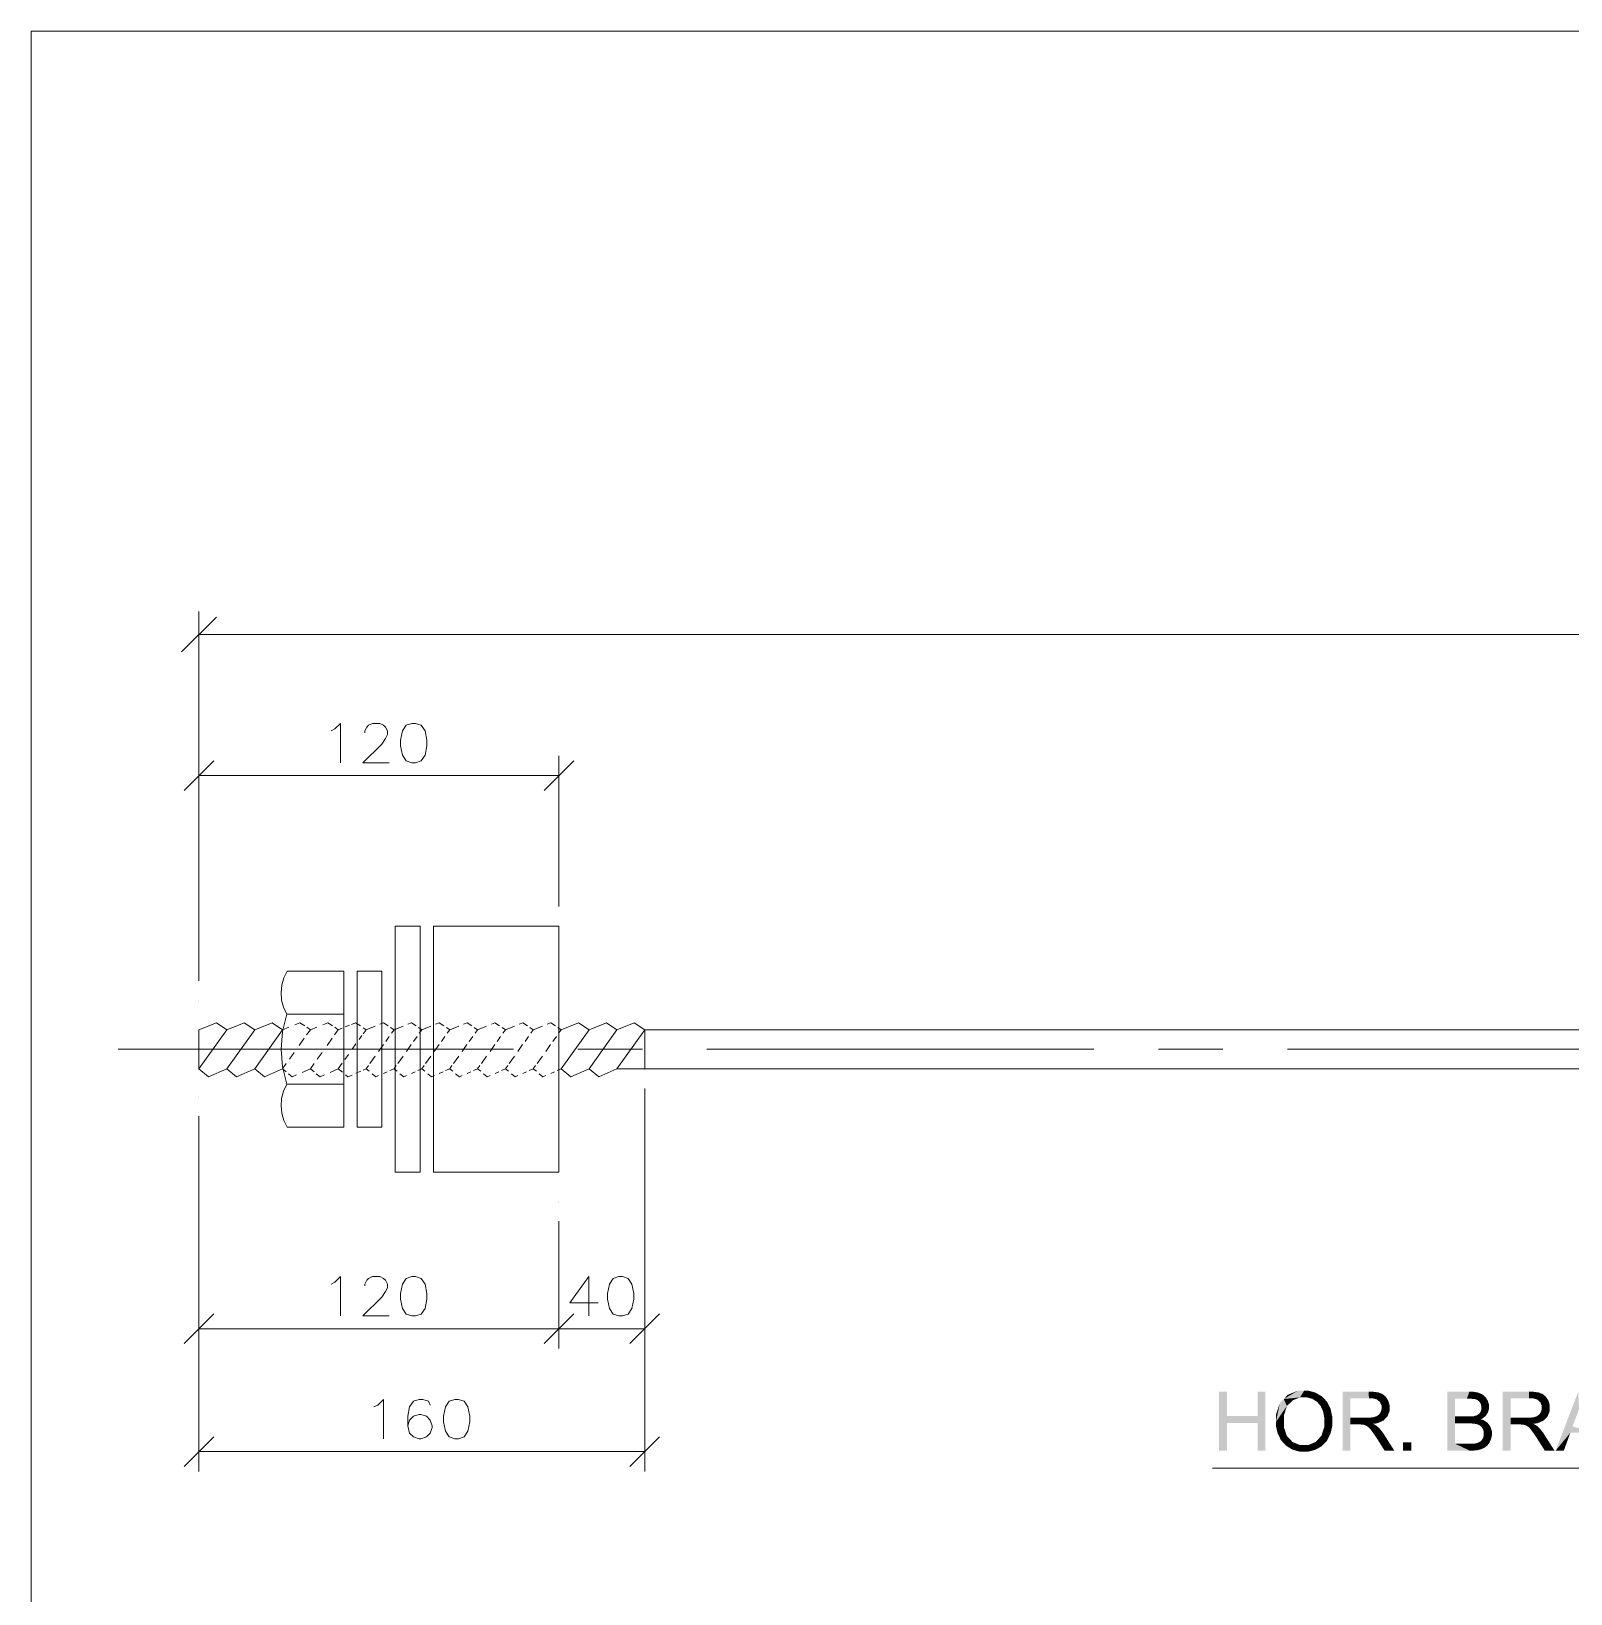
# Model space of a CAD drawing. Header units: millimetres. Extents: x 2 to 579, y 1 to 405.
# Drawn here: x 184.2 to 243.9, y 139.3 to 199.8 of the extents above; entities that cross this region are included whole.
import ezdxf

# ---------------------------------------------------------------- set-up
doc = ezdxf.new("R2010")
doc.units = ezdxf.units.MM
doc.linetypes.add('XKITLINE00', pattern=[0])
doc.layers.add('GraphicObject', color=6, linetype='Continuous', lineweight=0)
doc.layers.add('LinkedObject', color=7, linetype='Continuous', lineweight=0)

# ---------------------------------------------------------------- blocks, each defined once
blk = doc.blocks.new('*A3')
at = {"layer": 'GraphicObject', "color": 3, "linetype": 'XKITLINE00', "lineweight": 0}
for p, q in [((318.775, 199.844), (184.216, 199.844)), ((184.216, 199.844), (184.216, 60.892))]:
    blk.add_line(p, q, dxfattribs=at)
blk = doc.blocks.new('*A4')
at = {"layer": 'LinkedObject'}
for points in [[(230.558, 146.165), (230.256, 144.818), (230.256, 147.105)], [(230.558, 146.165), (230.256, 147.105), (230.558, 147.105)], [(232.049, 147.105), (231.748, 146.165), (231.748, 147.105)], [(231.748, 145.895), (231.748, 146.165), (232.049, 147.105)], [(231.748, 145.895), (232.049, 147.105), (232.049, 144.818)], [(232.764, 146.822), (232.459, 145.931), (232.612, 146.661)], [(232.886, 146.552), (232.459, 145.931), (232.764, 146.822)], [(232.612, 146.661), (232.459, 145.931), (232.459, 146.215)], [(233.312, 147.144), (232.764, 146.822), (232.917, 146.983)], [(233.554, 147.144), (232.764, 146.822), (233.312, 147.144)], [(233.394, 146.883), (232.764, 146.822), (233.554, 147.144)], [(233.118, 146.773), (232.764, 146.822), (233.394, 146.883)], [(232.764, 146.822), (233.118, 146.773), (233.002, 146.662)], [(232.886, 146.552), (232.764, 146.822), (233.002, 146.662)], [(233.394, 146.883), (233.554, 147.144), (233.555, 146.883)], [(233.554, 147.144), (233.668, 146.883), (233.555, 146.883)], [(233.997, 147.068), (233.554, 147.144), (233.712, 147.144)], [(234.124, 146.992), (233.554, 147.144), (233.997, 147.068)], [(233.872, 146.826), (233.554, 147.144), (234.124, 146.992)], [(233.668, 146.883), (233.554, 147.144), (233.872, 146.826)], [(233.872, 146.826), (234.124, 146.992), (233.963, 146.768)], [(234.124, 146.992), (234.054, 146.711), (233.963, 146.768)], [(234.054, 146.711), (234.124, 146.992), (234.192, 146.55)], [(234.445, 146.706), (234.124, 146.992), (234.251, 146.917)], [(234.512, 146.571), (234.124, 146.992), (234.445, 146.706)], [(234.192, 146.55), (234.124, 146.992), (234.512, 146.571)], [(235.343, 146.096), (235.041, 144.818), (235.041, 147.105)], [(235.041, 147.105), (235.343, 146.853), (235.343, 146.096)], [(236.065, 146.853), (235.041, 147.105), (236.053, 147.105)], [(235.343, 146.853), (235.041, 147.105), (236.065, 146.853)], [(236.053, 147.105), (236.192, 146.853), (236.065, 146.853)], [(236.437, 147.074), (236.053, 147.105), (236.205, 147.105)], [(236.517, 147.043), (236.053, 147.105), (236.437, 147.074)], [(236.378, 146.801), (236.053, 147.105), (236.517, 147.043)], [(236.192, 146.853), (236.053, 147.105), (236.378, 146.801)], [(236.517, 147.043), (236.437, 146.748), (236.378, 146.801)], [(236.596, 147.012), (236.437, 146.748), (236.517, 147.043)], [(236.437, 146.748), (236.596, 147.012), (236.496, 146.696)], [(236.496, 146.696), (236.596, 147.012), (236.771, 146.825)], [(236.771, 146.825), (236.555, 146.563), (236.496, 146.696)], [(236.818, 146.747), (236.555, 146.563), (236.771, 146.825)], [(236.866, 146.575), (236.555, 146.563), (236.818, 146.747)], [(236.771, 146.825), (236.596, 147.012), (236.723, 146.903)], [(239.102, 147.105), (239.404, 145.874), (239.102, 144.818)], [(239.404, 146.144), (239.404, 145.874), (239.102, 147.105)], [(239.102, 147.105), (239.404, 146.835), (239.404, 146.144)], [(239.862, 146.835), (239.102, 147.105), (239.961, 147.105)], [(239.404, 146.835), (239.102, 147.105), (239.862, 146.835)], [(239.862, 146.835), (239.961, 147.105), (239.986, 146.835)], [(239.961, 147.105), (240.16, 146.819), (239.986, 146.835)], [(240.092, 147.105), (240.16, 146.819), (239.961, 147.105)], [(240.302, 147.07), (240.16, 146.819), (240.092, 147.105)], [(240.16, 146.819), (240.302, 147.07), (240.211, 146.803)], [(240.211, 146.803), (240.302, 147.07), (240.262, 146.787)], [(240.262, 146.787), (240.302, 147.07), (240.381, 147.035)], [(240.381, 147.035), (240.34, 146.728), (240.262, 146.787)], [(240.461, 147), (240.34, 146.728), (240.381, 147.035)], [(240.585, 146.894), (240.34, 146.728), (240.461, 147)], [(240.63, 146.821), (240.34, 146.728), (240.585, 146.894)], [(240.34, 146.728), (240.63, 146.821), (240.367, 146.684)], [(240.63, 146.821), (240.395, 146.641), (240.367, 146.684)], [(240.395, 146.641), (240.63, 146.821), (240.422, 146.541)], [(240.422, 146.541), (240.63, 146.821), (240.719, 146.52)], [(240.719, 146.598), (240.63, 146.821), (240.674, 146.749)], [(240.719, 146.52), (240.63, 146.821), (240.719, 146.598)], [(241.552, 146.096), (241.25, 144.818), (241.25, 147.105)], [(241.25, 147.105), (241.552, 146.853), (241.552, 146.096)], [(242.274, 146.853), (241.25, 147.105), (242.262, 147.105)], [(241.552, 146.853), (241.25, 147.105), (242.274, 146.853)], [(242.262, 147.105), (242.401, 146.853), (242.274, 146.853)], [(242.647, 147.074), (242.262, 147.105), (242.414, 147.105)], [(242.726, 147.043), (242.262, 147.105), (242.647, 147.074)], [(242.587, 146.801), (242.262, 147.105), (242.726, 147.043)], [(242.401, 146.853), (242.262, 147.105), (242.587, 146.801)], [(242.726, 147.043), (242.646, 146.748), (242.587, 146.801)], [(242.805, 147.012), (242.646, 146.748), (242.726, 147.043)], [(242.646, 146.748), (242.805, 147.012), (242.705, 146.696)], [(242.705, 146.696), (242.805, 147.012), (242.98, 146.825)], [(242.98, 146.825), (242.764, 146.563), (242.705, 146.696)], [(243.027, 146.747), (242.764, 146.563), (242.98, 146.825)], [(243.075, 146.575), (242.764, 146.563), (243.027, 146.747)], [(242.98, 146.825), (242.805, 147.012), (242.932, 146.903)], [(244.178, 147.105), (244.208, 146.427), (243.3, 144.818)], [(230.558, 145.895), (230.256, 144.818), (230.558, 146.165)], [(230.558, 146.165), (231.748, 145.895), (230.558, 145.895)], [(231.748, 146.165), (231.748, 145.895), (230.558, 146.165)], [(232.77, 146.184), (232.459, 145.931), (232.886, 146.552)], [(232.459, 145.931), (232.77, 146.184), (232.77, 145.926)], [(234.192, 146.55), (234.512, 146.571), (234.24, 146.446)], [(234.512, 146.571), (234.287, 146.342), (234.24, 146.446)], [(234.287, 146.342), (234.512, 146.571), (234.334, 146.098)], [(234.334, 146.098), (234.512, 146.571), (234.645, 146.129)], [(234.334, 145.958), (234.645, 146.129), (234.645, 145.957)], [(234.334, 146.098), (234.645, 146.129), (234.334, 145.958)], [(234.645, 146.129), (234.512, 146.571), (234.578, 146.435)], [(235.343, 146.096), (235.343, 145.833), (235.041, 144.818)], [(235.693, 145.833), (235.343, 146.096), (235.992, 146.096)], [(235.343, 145.833), (235.343, 146.096), (235.693, 145.833)], [(235.693, 145.833), (235.992, 146.096), (235.751, 145.833)], [(235.751, 145.833), (235.992, 146.096), (235.836, 145.828)], [(235.836, 145.828), (235.992, 146.096), (235.861, 145.822)], [(235.861, 145.822), (235.992, 146.096), (235.896, 145.814)], [(235.896, 145.814), (235.992, 146.096), (235.965, 145.783)], [(235.965, 145.783), (235.992, 146.096), (236.096, 146.096)], [(235.965, 145.783), (236.096, 146.096), (235.999, 145.761)], [(236.096, 146.096), (236.223, 145.858), (235.999, 145.761)], [(236.258, 146.118), (236.223, 145.858), (236.096, 146.096)], [(236.223, 145.858), (236.258, 146.118), (236.387, 145.881)], [(236.316, 146.139), (236.708, 146.07), (236.258, 146.118)], [(236.63, 145.987), (236.258, 146.118), (236.708, 146.07)], [(236.387, 145.881), (236.258, 146.118), (236.63, 145.987)], [(236.375, 146.16), (236.708, 146.07), (236.316, 146.139)], [(236.708, 146.07), (236.375, 146.16), (236.464, 146.229)], [(236.494, 146.276), (236.708, 146.07), (236.464, 146.229)], [(236.524, 146.324), (236.708, 146.07), (236.494, 146.276)], [(236.524, 146.324), (236.866, 146.481), (236.708, 146.07)], [(236.555, 146.426), (236.866, 146.481), (236.524, 146.324)], [(236.866, 146.481), (236.555, 146.563), (236.866, 146.575)], [(236.555, 146.563), (236.866, 146.481), (236.555, 146.482)], [(236.866, 146.481), (236.555, 146.426), (236.555, 146.482)], [(236.708, 146.07), (236.866, 146.481), (236.787, 146.154)], [(236.787, 146.154), (236.866, 146.481), (236.866, 146.359)], [(239.934, 145.874), (239.404, 146.144), (239.9, 146.144)], [(239.404, 145.874), (239.404, 146.144), (239.934, 145.874)], [(240.044, 145.874), (239.9, 146.144), (240.001, 146.144)], [(239.934, 145.874), (239.9, 146.144), (240.044, 145.874)], [(240.145, 146.157), (240.4, 146.034), (240.001, 146.144)], [(240.001, 146.144), (240.4, 146.034), (240.044, 145.874)], [(240.044, 145.874), (240.4, 146.034), (240.211, 145.855)], [(240.189, 146.171), (240.48, 146.074), (240.145, 146.157)], [(240.4, 146.034), (240.145, 146.157), (240.48, 146.074)], [(240.247, 146.188), (240.48, 146.074), (240.189, 146.171)], [(240.4, 146.034), (240.27, 145.836), (240.211, 145.855)], [(240.334, 146.245), (240.48, 146.074), (240.247, 146.188)], [(240.27, 145.836), (240.4, 146.034), (240.328, 145.817)], [(240.328, 145.817), (240.4, 146.034), (240.419, 145.751)], [(240.64, 146.243), (240.334, 146.245), (240.393, 146.324)], [(240.6, 146.179), (240.334, 146.245), (240.64, 146.243)], [(240.48, 146.074), (240.334, 146.245), (240.6, 146.179)], [(240.393, 146.324), (240.719, 146.52), (240.64, 146.243)], [(240.422, 146.424), (240.719, 146.52), (240.393, 146.324)], [(240.662, 145.9), (240.4, 146.034), (240.503, 146.004)], [(240.419, 145.751), (240.4, 146.034), (240.662, 145.9)], [(240.719, 146.52), (240.422, 146.484), (240.422, 146.541)], [(240.422, 146.484), (240.719, 146.52), (240.422, 146.424)], [(240.64, 146.243), (240.719, 146.52), (240.68, 146.308)], [(240.68, 146.308), (240.719, 146.52), (240.719, 146.446)], [(241.552, 146.096), (241.552, 145.833), (241.25, 144.818)], [(241.902, 145.833), (241.552, 146.096), (242.201, 146.096)], [(241.552, 145.833), (241.552, 146.096), (241.902, 145.833)], [(241.902, 145.833), (242.201, 146.096), (241.961, 145.833)], [(241.961, 145.833), (242.201, 146.096), (242.045, 145.828)], [(242.045, 145.828), (242.201, 146.096), (242.07, 145.822)], [(242.07, 145.822), (242.201, 146.096), (242.105, 145.814)], [(242.105, 145.814), (242.201, 146.096), (242.174, 145.783)], [(242.174, 145.783), (242.201, 146.096), (242.305, 146.096)], [(242.174, 145.783), (242.305, 146.096), (242.208, 145.761)], [(242.305, 146.096), (242.432, 145.858), (242.208, 145.761)], [(242.467, 146.118), (242.432, 145.858), (242.305, 146.096)], [(242.432, 145.858), (242.467, 146.118), (242.596, 145.881)], [(242.525, 146.139), (242.918, 146.07), (242.467, 146.118)], [(242.839, 145.987), (242.467, 146.118), (242.918, 146.07)], [(242.596, 145.881), (242.467, 146.118), (242.839, 145.987)], [(242.584, 146.16), (242.918, 146.07), (242.525, 146.139)], [(242.918, 146.07), (242.584, 146.16), (242.673, 146.229)], [(242.703, 146.276), (242.918, 146.07), (242.673, 146.229)], [(242.733, 146.324), (242.918, 146.07), (242.703, 146.276)], [(242.733, 146.324), (243.075, 146.481), (242.918, 146.07)], [(242.764, 146.426), (243.075, 146.481), (242.733, 146.324)], [(243.075, 146.481), (242.764, 146.563), (243.075, 146.575)], [(242.764, 146.563), (243.075, 146.481), (242.764, 146.482)], [(243.075, 146.481), (242.764, 146.426), (242.764, 146.482)], [(242.918, 146.07), (243.075, 146.481), (242.996, 146.154)], [(242.996, 146.154), (243.075, 146.481), (243.075, 146.359)], [(243.3, 144.818), (244.208, 146.427), (243.956, 145.758)], [(230.256, 144.818), (230.558, 145.895), (230.558, 144.818)], [(231.748, 145.895), (232.049, 144.818), (231.748, 144.818)], [(232.459, 145.931), (232.77, 145.719), (232.459, 145.78)], [(232.77, 145.719), (232.459, 145.931), (232.77, 145.926)], [(232.459, 145.78), (232.77, 145.719), (232.524, 145.495)], [(232.524, 145.495), (232.77, 145.719), (232.59, 145.36)], [(232.59, 145.36), (232.77, 145.719), (232.881, 145.394)], [(232.881, 145.394), (232.848, 145.013), (232.59, 145.36)], [(232.992, 145.275), (232.848, 145.013), (232.881, 145.394)], [(234.505, 145.335), (234.113, 145.277), (234.224, 145.397)], [(234.224, 145.397), (234.645, 145.957), (234.505, 145.335)], [(234.334, 145.738), (234.645, 145.957), (234.224, 145.397)], [(234.645, 145.957), (234.334, 145.738), (234.334, 145.958)], [(234.505, 145.335), (234.645, 145.957), (234.575, 145.472)], [(234.575, 145.472), (234.645, 145.957), (234.645, 145.783)], [(235.041, 144.818), (235.343, 145.833), (235.343, 144.818)], [(235.999, 145.761), (236.223, 145.858), (236.033, 145.74)], [(236.223, 145.858), (236.11, 145.663), (236.033, 145.74)], [(236.283, 145.829), (236.11, 145.663), (236.223, 145.858)], [(236.11, 145.663), (236.283, 145.829), (236.152, 145.609)], [(236.152, 145.609), (236.283, 145.829), (236.195, 145.554)], [(236.195, 145.554), (236.283, 145.829), (236.405, 145.744)], [(236.405, 145.744), (236.304, 145.396), (236.195, 145.554)], [(236.405, 145.744), (236.283, 145.829), (236.374, 145.772)], [(236.471, 145.684), (236.304, 145.396), (236.405, 145.744)], [(236.596, 145.531), (236.304, 145.396), (236.471, 145.684)], [(236.304, 145.396), (236.596, 145.531), (236.371, 145.294)], [(236.371, 145.294), (236.596, 145.531), (236.655, 145.44)], [(236.371, 145.294), (236.655, 145.44), (236.673, 144.818)], [(236.673, 144.818), (236.655, 145.44), (237.05, 144.818)], [(239.102, 144.818), (239.404, 145.874), (239.404, 145.088)], [(240.419, 145.751), (240.662, 145.9), (240.452, 145.703)], [(240.452, 145.703), (240.662, 145.9), (240.485, 145.656)], [(240.485, 145.656), (240.662, 145.9), (240.718, 145.827)], [(240.718, 145.827), (240.518, 145.545), (240.485, 145.656)], [(240.495, 145.33), (240.829, 145.481), (240.761, 145.182)], [(240.518, 145.426), (240.829, 145.481), (240.495, 145.33)], [(240.773, 145.754), (240.518, 145.545), (240.718, 145.827)], [(240.829, 145.58), (240.518, 145.545), (240.773, 145.754)], [(240.829, 145.481), (240.518, 145.545), (240.829, 145.58)], [(240.518, 145.545), (240.829, 145.481), (240.518, 145.481)], [(240.829, 145.481), (240.518, 145.426), (240.518, 145.481)], [(240.761, 145.182), (240.829, 145.481), (240.795, 145.251)], [(240.795, 145.251), (240.829, 145.481), (240.829, 145.4)], [(241.25, 144.818), (241.552, 145.833), (241.552, 144.818)], [(242.208, 145.761), (242.432, 145.858), (242.242, 145.74)], [(242.432, 145.858), (242.319, 145.663), (242.242, 145.74)], [(242.492, 145.829), (242.319, 145.663), (242.432, 145.858)], [(242.319, 145.663), (242.492, 145.829), (242.362, 145.609)], [(242.362, 145.609), (242.492, 145.829), (242.404, 145.554)], [(242.404, 145.554), (242.492, 145.829), (242.614, 145.744)], [(242.614, 145.744), (242.513, 145.396), (242.404, 145.554)], [(242.614, 145.744), (242.492, 145.829), (242.583, 145.772)], [(242.68, 145.684), (242.513, 145.396), (242.614, 145.744)], [(242.805, 145.531), (242.513, 145.396), (242.68, 145.684)], [(242.513, 145.396), (242.805, 145.531), (242.58, 145.294)], [(242.58, 145.294), (242.805, 145.531), (242.864, 145.44)], [(242.58, 145.294), (242.864, 145.44), (242.882, 144.818)], [(242.882, 144.818), (242.864, 145.44), (243.26, 144.818)], [(243.87, 145.511), (243.3, 144.818), (243.956, 145.758)], [(243.3, 144.818), (243.87, 145.511), (243.619, 144.818)], [(243.956, 145.758), (244.827, 145.511), (243.87, 145.511)], [(232.59, 145.36), (232.848, 145.013), (232.655, 145.225)], [(232.848, 145.013), (232.992, 145.275), (232.975, 144.935)], [(232.975, 144.935), (232.992, 145.275), (233.104, 145.156)], [(233.104, 145.156), (233.552, 144.779), (232.975, 144.935)], [(232.975, 144.935), (233.552, 144.779), (233.102, 144.857)], [(233.102, 144.857), (233.552, 144.779), (233.391, 144.779)], [(233.383, 145.037), (233.552, 144.779), (233.104, 145.156)], [(233.552, 144.779), (233.383, 145.037), (233.55, 145.037)], [(233.721, 145.037), (233.552, 144.779), (233.55, 145.037)], [(233.552, 144.779), (233.721, 145.037), (233.701, 144.779)], [(233.701, 144.779), (233.721, 145.037), (233.978, 144.849)], [(234.107, 144.92), (233.721, 145.037), (234.003, 145.157)], [(233.978, 144.849), (233.721, 145.037), (234.107, 144.92)], [(234.113, 145.277), (234.236, 144.99), (234.003, 145.157)], [(234.003, 145.157), (234.236, 144.99), (234.107, 144.92)], [(234.435, 145.198), (234.113, 145.277), (234.505, 145.335)], [(234.236, 144.99), (234.113, 145.277), (234.435, 145.198)], [(237.705, 145.138), (237.385, 144.818), (237.385, 145.138)], [(237.705, 144.818), (237.385, 144.818), (237.705, 145.138)], [(239.404, 145.088), (239.974, 144.818), (239.102, 144.818)], [(239.975, 145.088), (239.974, 144.818), (239.404, 145.088)], [(239.975, 145.088), (240.083, 144.818), (239.974, 144.818)], [(240.049, 145.088), (240.083, 144.818), (239.975, 145.088)], [(240.152, 145.093), (240.268, 144.837), (240.049, 145.088)], [(240.049, 145.088), (240.268, 144.837), (240.083, 144.818)], [(240.182, 145.098), (240.268, 144.837), (240.152, 145.093)], [(240.343, 144.856), (240.182, 145.098), (240.234, 145.108)], [(240.268, 144.837), (240.182, 145.098), (240.343, 144.856)], [(240.322, 145.139), (240.593, 144.969), (240.234, 145.108)], [(240.234, 145.108), (240.593, 144.969), (240.343, 144.856)], [(240.357, 145.161), (240.593, 144.969), (240.322, 145.139)], [(240.343, 144.856), (240.593, 144.969), (240.418, 144.875)], [(240.593, 144.969), (240.357, 145.161), (240.392, 145.183)], [(240.45, 145.246), (240.761, 145.182), (240.392, 145.183)], [(240.392, 145.183), (240.761, 145.182), (240.593, 144.969)], [(240.418, 144.875), (240.593, 144.969), (240.544, 144.932)], [(240.473, 145.288), (240.761, 145.182), (240.45, 145.246)], [(240.761, 145.182), (240.473, 145.288), (240.495, 145.33)], [(240.593, 144.969), (240.761, 145.182), (240.643, 145.006)], [(240.643, 145.006), (240.761, 145.182), (240.727, 145.113)]]:
    blk.add_hatch(color=7, dxfattribs=at).paths.add_polyline_path(points, flags=17)
at = {"layer": 'LinkedObject', "color": 1, "linetype": 'XKITLINE00', "lineweight": 0}
for p, q in [((191.391, 177.131), (190.041, 175.781)), ((190.716, 163.119), (190.716, 177.356)), ((313.192, 176.456), (190.716, 176.456)), ((191.29, 171.56), (190.143, 170.413)), ((190.716, 163.036), (190.716, 171.752)), ((204.096, 170.413), (205.244, 171.56)), ((204.67, 165.911), (204.67, 171.752)), ((204.67, 170.987), (190.716, 170.987)), ((207.996, 158.86), (207.996, 144.015)), ((207.996, 158.817), (207.996, 148.778)), ((190.716, 157.78), (190.716, 148.778)), ((190.716, 157.728), (190.716, 144.015)), ((204.67, 153.721), (204.67, 148.778)), ((204.67, 153.669), (204.67, 148.778)), ((191.29, 150.117), (190.143, 148.969)), ((204.096, 148.969), (205.244, 150.117)), ((205.244, 150.117), (204.096, 148.969)), ((207.423, 148.969), (208.57, 150.117)), ((204.67, 149.543), (190.716, 149.543)), ((207.996, 149.543), (204.67, 149.543)), ((191.29, 145.353), (190.143, 144.206)), ((190.716, 144.78), (207.996, 144.78)), ((207.423, 144.206), (208.57, 145.353))]:
    blk.add_line(p, q, dxfattribs=at)
at = {"layer": 'LinkedObject', "color": 7, "linetype": 'XKITLINE00', "lineweight": 0}
for p, q in [((190.716, 176.456), (190.716, 176.456)), ((195.835, 172.722), (195.981, 172.795)), ((195.981, 172.795), (196.2, 173.014)), ((196.2, 173.014), (196.2, 171.484)), ((197.147, 172.722), (197.22, 172.868)), ((197.147, 172.65), (197.147, 172.722)), ((197.22, 172.868), (197.293, 172.941)), ((197.293, 172.941), (197.438, 173.014)), ((197.438, 173.014), (197.73, 173.014)), ((197.73, 173.014), (197.875, 172.941)), ((197.875, 172.941), (197.948, 172.868)), ((197.948, 172.868), (198.021, 172.722)), ((198.021, 172.722), (198.021, 172.577)), ((198.604, 172.722), (198.531, 172.358)), ((198.75, 172.941), (198.604, 172.722)), ((198.968, 173.014), (198.75, 172.941)), ((199.114, 173.014), (198.968, 173.014)), ((199.333, 172.941), (199.114, 173.014)), ((199.478, 172.722), (199.333, 172.941)), ((199.551, 172.358), (199.478, 172.722)), ((197.803, 172.212), (197.074, 171.484)), ((197.948, 172.431), (197.803, 172.212)), ((198.021, 172.577), (197.948, 172.431)), ((198.531, 172.358), (198.531, 172.14)), ((198.531, 172.14), (198.604, 171.775)), ((199.478, 171.775), (199.551, 172.14)), ((199.551, 172.14), (199.551, 172.358)), ((197.074, 171.484), (198.094, 171.484)), ((198.604, 171.775), (198.75, 171.557)), ((198.75, 171.557), (198.968, 171.484)), ((198.968, 171.484), (199.114, 171.484)), ((199.114, 171.484), (199.333, 171.557)), ((199.333, 171.557), (199.478, 171.775)), ((190.716, 170.987), (190.716, 170.987)), ((204.67, 165.146), (204.67, 165.146)), ((190.716, 162.271), (190.716, 162.271)), ((190.716, 162.219), (190.716, 162.219)), ((190.716, 161.139), (191.39, 161.408)), ((190.716, 159.625), (191.796, 161.139)), ((190.716, 161.139), (190.716, 159.625)), ((191.39, 161.408), (191.796, 161.139)), ((191.796, 161.139), (192.47, 161.408)), ((191.796, 159.625), (192.876, 161.139)), ((192.47, 161.408), (192.876, 161.139)), ((192.876, 161.139), (193.55, 161.408)), ((192.876, 159.625), (193.956, 161.139)), ((193.55, 161.408), (193.956, 161.139)), ((193.956, 161.139), (194.206, 161.239)), ((194.437, 161.331), (194.63, 161.408)), ((194.63, 161.408), (194.814, 161.287)), ((194.89, 160.933), (195.036, 161.139)), ((194.899, 161.23), (195.036, 161.139)), ((195.036, 161.139), (195.286, 161.239)), ((195.517, 161.331), (195.71, 161.408)), ((195.71, 161.408), (195.894, 161.287)), ((195.97, 160.933), (196.116, 161.139)), ((195.979, 161.23), (196.116, 161.139)), ((196.116, 161.139), (196.263, 161.197)), ((196.386, 161.247), (196.557, 161.315)), ((196.627, 161.343), (196.79, 161.408)), ((196.79, 161.408), (196.973, 161.287)), ((197.082, 161.215), (197.196, 161.139)), ((197.082, 160.978), (197.196, 161.139)), ((197.196, 161.139), (197.547, 161.279)), ((197.729, 161.352), (197.87, 161.408)), ((197.87, 161.408), (198.051, 161.289)), ((198.146, 161.225), (198.276, 161.139)), ((198.176, 160.999), (198.276, 161.139)), ((198.276, 161.139), (198.627, 161.279)), ((198.809, 161.352), (198.95, 161.408)), ((198.95, 161.408), (199.131, 161.289)), ((199.226, 161.225), (199.356, 161.139)), ((199.256, 160.999), (199.356, 161.139)), ((199.356, 161.139), (199.707, 161.279)), ((199.889, 161.352), (200.03, 161.408)), ((200.03, 161.408), (200.211, 161.289)), ((200.306, 161.225), (200.436, 161.139)), ((200.336, 160.999), (200.436, 161.139)), ((200.436, 161.139), (200.787, 161.279)), ((200.969, 161.352), (201.11, 161.408)), ((201.11, 161.408), (201.291, 161.289)), ((201.386, 161.225), (201.516, 161.139)), ((201.416, 160.999), (201.516, 161.139)), ((201.516, 161.139), (201.867, 161.279)), ((202.049, 161.352), (202.19, 161.408)), ((202.19, 161.408), (202.371, 161.289)), ((202.466, 161.225), (202.596, 161.139)), ((202.496, 160.999), (202.596, 161.139)), ((202.596, 161.139), (202.947, 161.279)), ((203.129, 161.352), (203.27, 161.408)), ((203.27, 161.408), (203.451, 161.289)), ((203.546, 161.225), (203.676, 161.139)), ((203.576, 160.999), (203.676, 161.139)), ((203.676, 161.139), (204.027, 161.279)), ((204.209, 161.352), (204.35, 161.408)), ((204.35, 161.408), (204.531, 161.289)), ((204.626, 161.225), (204.756, 161.139)), ((204.656, 160.999), (204.756, 161.139)), ((204.756, 161.139), (205.43, 161.408)), ((204.756, 159.625), (205.836, 161.139)), ((205.43, 161.408), (205.836, 161.139)), ((205.836, 161.139), (206.51, 161.408)), ((205.836, 159.625), (206.916, 161.139)), ((206.51, 161.408), (206.916, 161.139)), ((206.916, 161.139), (207.59, 161.408)), ((206.916, 159.625), (207.996, 161.139)), ((207.59, 161.408), (207.996, 161.139)), ((207.996, 161.139), (295.912, 161.139)), ((207.996, 161.139), (207.996, 159.625)), ((194.6, 160.527), (194.8, 160.807)), ((195.68, 160.527), (195.88, 160.807)), ((196.656, 160.382), (196.803, 160.588)), ((196.927, 160.762), (197.032, 160.909)), ((197.677, 160.299), (197.863, 160.559)), ((197.954, 160.686), (198.089, 160.877)), ((198.757, 160.299), (198.943, 160.559)), ((199.034, 160.686), (199.169, 160.877)), ((199.837, 160.299), (200.023, 160.559)), ((200.114, 160.686), (200.249, 160.877)), ((200.917, 160.299), (201.103, 160.559)), ((201.194, 160.686), (201.329, 160.877)), ((201.997, 160.299), (202.183, 160.559)), ((202.274, 160.686), (202.409, 160.877)), ((203.077, 160.299), (203.263, 160.559)), ((203.354, 160.686), (203.489, 160.877)), ((204.157, 160.299), (204.343, 160.559)), ((204.434, 160.686), (204.569, 160.877)), ((194.22, 159.994), (194.406, 160.255)), ((195.3, 159.994), (195.486, 160.255)), ((196.374, 159.987), (196.514, 160.182)), ((197.342, 159.829), (197.547, 160.117)), ((198.422, 159.829), (198.627, 160.117)), ((199.502, 159.829), (199.707, 160.117)), ((200.582, 159.829), (200.787, 160.117)), ((201.662, 159.829), (201.867, 160.117)), ((202.742, 159.829), (202.947, 160.117)), ((203.822, 159.829), (204.027, 160.117)), ((191.091, 159.309), (190.716, 159.625)), ((191.796, 159.625), (191.091, 159.309)), ((192.171, 159.309), (191.796, 159.625)), ((192.876, 159.625), (192.171, 159.309)), ((193.251, 159.309), (192.876, 159.625)), ((193.956, 159.625), (193.251, 159.309)), ((193.956, 159.625), (194.102, 159.829)), ((194.099, 159.505), (193.956, 159.625)), ((194.331, 159.309), (194.185, 159.433)), ((194.498, 159.384), (194.331, 159.309)), ((195.036, 159.625), (194.716, 159.482)), ((195.036, 159.625), (195.182, 159.829)), ((195.179, 159.505), (195.036, 159.625)), ((195.411, 159.309), (195.265, 159.433)), ((195.578, 159.384), (195.411, 159.309)), ((196.116, 159.625), (195.796, 159.482)), ((196.116, 159.625), (196.268, 159.837)), ((196.28, 159.487), (196.116, 159.625)), ((196.491, 159.309), (196.402, 159.384)), ((196.65, 159.381), (196.491, 159.309)), ((196.99, 159.532), (196.802, 159.448)), ((197.196, 159.625), (197.082, 159.573)), ((197.196, 159.625), (197.282, 159.745)), ((197.316, 159.524), (197.196, 159.625)), ((197.571, 159.309), (197.426, 159.431)), ((197.681, 159.359), (197.571, 159.309)), ((198.017, 159.509), (197.871, 159.444)), ((198.276, 159.625), (198.117, 159.554)), ((198.276, 159.625), (198.362, 159.745)), ((198.396, 159.524), (198.276, 159.625)), ((198.651, 159.309), (198.506, 159.431)), ((198.761, 159.359), (198.651, 159.309)), ((199.097, 159.509), (198.951, 159.444)), ((199.356, 159.625), (199.197, 159.554)), ((199.356, 159.625), (199.442, 159.745)), ((199.476, 159.524), (199.356, 159.625)), ((199.731, 159.309), (199.586, 159.431)), ((199.841, 159.359), (199.731, 159.309)), ((200.177, 159.509), (200.031, 159.444)), ((200.436, 159.625), (200.277, 159.554)), ((200.436, 159.625), (200.522, 159.745)), ((200.556, 159.524), (200.436, 159.625)), ((200.811, 159.309), (200.666, 159.431)), ((200.921, 159.359), (200.811, 159.309)), ((201.257, 159.509), (201.111, 159.444)), ((201.516, 159.625), (201.357, 159.554)), ((201.516, 159.625), (201.602, 159.745)), ((201.636, 159.524), (201.516, 159.625)), ((201.891, 159.309), (201.746, 159.431)), ((202.001, 159.359), (201.891, 159.309)), ((202.337, 159.509), (202.191, 159.444)), ((202.596, 159.625), (202.437, 159.554)), ((202.596, 159.625), (202.682, 159.745)), ((202.716, 159.524), (202.596, 159.625)), ((202.971, 159.309), (202.826, 159.431)), ((203.081, 159.359), (202.971, 159.309)), ((203.417, 159.509), (203.271, 159.444)), ((203.676, 159.625), (203.517, 159.554)), ((203.676, 159.625), (203.762, 159.745)), ((203.796, 159.524), (203.676, 159.625)), ((204.051, 159.309), (203.906, 159.431)), ((204.161, 159.359), (204.051, 159.309)), ((204.497, 159.509), (204.351, 159.444)), ((204.756, 159.625), (204.597, 159.554)), ((204.756, 159.625), (204.842, 159.745)), ((205.131, 159.309), (204.756, 159.625)), ((205.836, 159.625), (205.131, 159.309)), ((206.211, 159.309), (205.836, 159.625)), ((206.916, 159.625), (206.211, 159.309)), ((295.912, 159.625), (206.916, 159.625)), ((207.996, 159.625), (207.996, 159.625)), ((207.996, 159.582), (207.996, 159.582)), ((190.716, 158.545), (190.716, 158.545)), ((190.716, 158.493), (190.716, 158.493)), ((204.67, 154.486), (204.67, 154.486)), ((204.67, 154.434), (204.67, 154.434)), ((195.981, 151.351), (196.2, 151.57)), ((196.2, 151.57), (196.2, 150.04)), ((197.22, 151.424), (197.293, 151.497)), ((197.293, 151.497), (197.438, 151.57)), ((197.438, 151.57), (197.73, 151.57)), ((197.73, 151.57), (197.875, 151.497)), ((197.875, 151.497), (197.948, 151.424)), ((198.75, 151.497), (198.604, 151.279)), ((198.968, 151.57), (198.75, 151.497)), ((199.114, 151.57), (198.968, 151.57)), ((199.333, 151.497), (199.114, 151.57)), ((199.478, 151.279), (199.333, 151.497)), ((205.823, 151.57), (205.095, 150.55)), ((205.823, 150.04), (205.823, 151.57)), ((206.77, 151.497), (206.625, 151.279)), ((206.989, 151.57), (206.77, 151.497)), ((207.135, 151.57), (206.989, 151.57)), ((207.353, 151.497), (207.135, 151.57)), ((207.499, 151.279), (207.353, 151.497)), ((195.835, 151.279), (195.981, 151.351)), ((197.147, 151.279), (197.22, 151.424)), ((197.147, 151.206), (197.147, 151.279)), ((197.948, 150.987), (197.803, 150.769)), ((197.948, 151.424), (198.021, 151.279)), ((198.021, 151.133), (197.948, 150.987)), ((198.021, 151.279), (198.021, 151.133)), ((198.604, 151.279), (198.531, 150.914)), ((198.531, 150.914), (198.531, 150.696)), ((199.551, 150.914), (199.478, 151.279)), ((199.551, 150.696), (199.551, 150.914)), ((206.625, 151.279), (206.552, 150.914)), ((206.552, 150.914), (206.552, 150.696)), ((207.572, 150.914), (207.499, 151.279)), ((207.572, 150.696), (207.572, 150.914)), ((197.803, 150.769), (197.074, 150.04)), ((198.531, 150.696), (198.604, 150.331)), ((198.604, 150.331), (198.75, 150.113)), ((199.333, 150.113), (199.478, 150.331)), ((199.478, 150.331), (199.551, 150.696)), ((205.095, 150.55), (206.188, 150.55)), ((206.552, 150.696), (206.625, 150.331)), ((206.625, 150.331), (206.77, 150.113)), ((207.353, 150.113), (207.499, 150.331)), ((207.499, 150.331), (207.572, 150.696)), ((197.074, 150.04), (198.094, 150.04)), ((198.75, 150.113), (198.968, 150.04)), ((198.968, 150.04), (199.114, 150.04)), ((199.114, 150.04), (199.333, 150.113)), ((206.77, 150.113), (206.989, 150.04)), ((206.989, 150.04), (207.135, 150.04)), ((207.135, 150.04), (207.353, 150.113)), ((190.716, 149.543), (190.716, 149.543)), ((204.67, 149.543), (204.67, 149.543)), ((197.499, 146.515), (197.644, 146.588)), ((197.644, 146.588), (197.863, 146.807)), ((197.863, 146.807), (197.863, 145.277)), ((199.029, 146.734), (198.883, 146.515)), ((199.247, 146.807), (199.029, 146.734)), ((199.393, 146.807), (199.247, 146.807)), ((199.611, 146.734), (199.393, 146.807)), ((199.684, 146.588), (199.611, 146.734)), ((200.413, 146.734), (200.267, 146.515)), ((200.631, 146.807), (200.413, 146.734)), ((200.777, 146.807), (200.631, 146.807)), ((200.996, 146.734), (200.777, 146.807)), ((201.141, 146.515), (200.996, 146.734)), ((198.883, 146.515), (198.81, 146.151)), ((198.81, 146.151), (198.81, 145.787)), ((198.883, 146.005), (198.81, 145.787)), ((199.029, 146.151), (198.883, 146.005)), ((199.247, 146.224), (199.029, 146.151)), ((199.32, 146.224), (199.247, 146.224)), ((199.539, 146.151), (199.32, 146.224)), ((199.684, 146.005), (199.539, 146.151)), ((199.757, 145.787), (199.684, 146.005)), ((200.267, 146.515), (200.194, 146.151)), ((200.194, 146.151), (200.194, 145.933)), ((201.214, 146.151), (201.141, 146.515)), ((201.214, 145.933), (201.214, 146.151)), ((198.81, 145.787), (198.883, 145.495)), ((198.883, 145.495), (199.029, 145.35)), ((199.539, 145.35), (199.684, 145.495)), ((199.684, 145.495), (199.757, 145.714)), ((199.757, 145.714), (199.757, 145.787)), ((200.194, 145.933), (200.267, 145.568)), ((200.267, 145.568), (200.413, 145.35)), ((200.996, 145.35), (201.141, 145.568)), ((201.141, 145.568), (201.214, 145.933)), ((199.029, 145.35), (199.247, 145.277)), ((199.247, 145.277), (199.32, 145.277)), ((199.32, 145.277), (199.539, 145.35)), ((200.413, 145.35), (200.631, 145.277)), ((200.631, 145.277), (200.777, 145.277)), ((200.777, 145.277), (200.996, 145.35)), ((207.996, 144.78), (207.996, 144.78)), ((230, 144.141), (232.306, 144.141)), ((232.306, 144.141), (234.789, 144.141)), ((234.789, 144.141), (237.094, 144.141)), ((237.094, 144.141), (237.982, 144.141)), ((237.982, 144.141), (238.869, 144.141)), ((238.869, 144.141), (240.998, 144.141)), ((240.998, 144.141), (243.304, 144.141)), ((243.304, 144.141), (245.433, 144.141))]:
    blk.add_line(p, q, dxfattribs=at)
at = {"layer": 'LinkedObject', "color": 6, "linetype": 'XKITLINE00', "lineweight": 0}
for p, q in [((198.326, 165.146), (199.286, 165.146)), ((198.326, 155.617), (198.326, 165.146)), ((199.286, 155.617), (199.286, 165.146)), ((199.804, 165.146), (204.67, 165.146)), ((199.804, 155.617), (199.804, 165.146)), ((204.67, 155.617), (204.67, 165.146)), ((194.008, 163.147), (193.927, 162.867)), ((194.139, 163.407), (194.008, 163.147)), ((196.331, 163.407), (194.139, 163.407)), ((196.331, 163.407), (196.331, 160.382)), ((196.849, 157.357), (196.849, 163.407)), ((196.849, 163.407), (197.808, 163.407)), ((197.808, 157.357), (197.808, 163.407)), ((193.927, 162.867), (193.898, 162.578)), ((193.898, 162.578), (193.921, 162.288)), ((193.921, 162.288), (193.997, 162.007)), ((194.121, 161.744), (193.955, 161.072)), ((193.997, 162.007), (194.121, 161.744)), ((194.121, 161.744), (196.331, 161.744)), ((193.955, 161.072), (193.899, 160.382)), ((187.58, 160.382), (202.906, 160.382)), ((193.899, 160.382), (193.955, 159.692)), ((196.331, 157.357), (196.331, 160.382)), ((205.406, 160.382), (207.906, 160.382)), ((210.406, 160.382), (225.406, 160.382)), ((227.906, 160.382), (230.406, 160.382)), ((232.906, 160.382), (247.906, 160.382)), ((193.955, 159.692), (194.121, 159.02)), ((193.997, 158.757), (193.921, 158.476)), ((194.121, 159.02), (193.997, 158.757)), ((194.121, 159.02), (196.331, 159.02)), ((193.921, 158.476), (193.898, 158.186)), ((193.898, 158.186), (193.927, 157.897)), ((193.927, 157.897), (194.008, 157.617)), ((194.008, 157.617), (194.139, 157.357)), ((196.331, 157.357), (194.139, 157.357)), ((196.849, 157.357), (197.808, 157.357)), ((198.326, 155.617), (199.286, 155.617)), ((199.804, 155.617), (204.67, 155.617))]:
    blk.add_line(p, q, dxfattribs=at)

msp = doc.modelspace()

# ---------------------------------------------------------------- block references
at = {"lineweight": 0}
for name in ['*A3', '*A4']:
    msp.add_blockref(name, (0, 0), dxfattribs=at)

doc.saveas('drawing.dxf')
